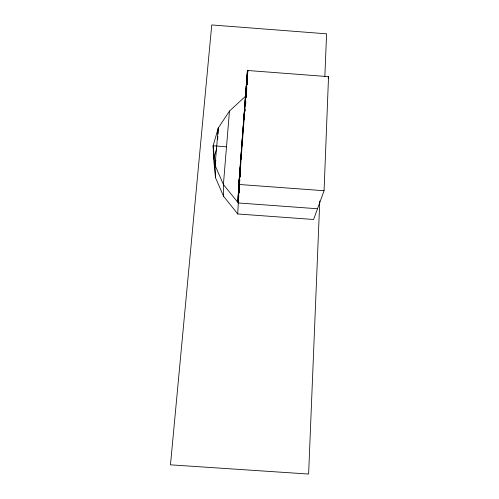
<?xml version="1.0" encoding="UTF-8"?>
<svg xmlns="http://www.w3.org/2000/svg" width="499" height="499" viewBox="0 0 499 499"><rect width="100%" height="100%" fill="white"/><g stroke="black" fill="none" stroke-linecap="round" stroke-linejoin="round"><path stroke-width="0.75" d="M226.515 146.831L213.123 145.752L213.647 158.907L215.499 177.7L223.508 196.157L237.742 213.965L313.59 219.491L324.069 190.718L328.535 76.659L247.803 70.502L239.177 184.48L237.742 213.971M246.412 90.806L246.425 88.722M246.238 85.778L245.882 93.993L246.437 87.787M319.765 201.01L308.619 474.05L170.465 464.831L211.751 24.95L326.589 33.826L324.849 76.503M238.753 184.449L237.948 201.534L239.096 179.952M239.532 175.199L238.154 197.261M238.304 194.036L240.038 167.508M240.98 155.064L239.894 170.415M240.05 177.026L240.275 172.66M240.381 170.483L240.674 164.676L239.913 176.814M242.264 138.123L240.743 159.867L246.038 89.365M242.876 131.961L243.194 125.904M244.111 113.822L243.78 120.066L245.352 97.48M215.63 175.399L215.499 177.7L215.057 165.337L213.123 145.752L218.294 127.95L229.459 111.102L246.394 95.421M217.651 139.402L217.826 136.352M217.951 134.056L218.294 127.95L215.057 165.337L223.409 184.511L238.279 202.962L317.501 208.75M246.375 84.93L245.926 95.764L246.138 93.282M247.105 74.32L246.431 86.552L246.681 83.433M245.177 111.115L245.265 109.568M245.564 104.172L245.739 101.085M245.951 97.224L247.417 70.24L238.634 187.075M246.649 90.905L246.737 89.396M246.993 84.88L247.248 80.345M247.373 78.075L247.803 70.502L246.905 84.45M238.765 195.228L238.279 202.962L238.747 196.749M238.909 192.907L239.246 187.493M239.489 183.644L239.776 179.091M245.627 104.322L245.776 102.046M246.069 97.498L246.263 94.467M246.456 91.417L246.756 86.77M238.534 189.115L239.788 172.567M245.895 92.022L247.049 76.815M237.992 200.648L238.347 195.708M238.715 194.042L239.271 186.626M239.495 183.663L239.776 179.989M239.994 177.045L240.162 174.837M246.019 97.38L246.238 94.417M246.518 90.724L246.743 87.787M246.961 84.842L247.074 83.37M239.04 192.882L239.277 189.763M229.459 111.102L223.409 184.511L223.508 196.157M215.057 165.337L215.281 163.815M215.512 162.294L215.855 160.004M328.136 78.15L328.535 76.659M213.647 158.907L216.747 148.128M239.177 184.48L324.069 190.718"/></g></svg>
